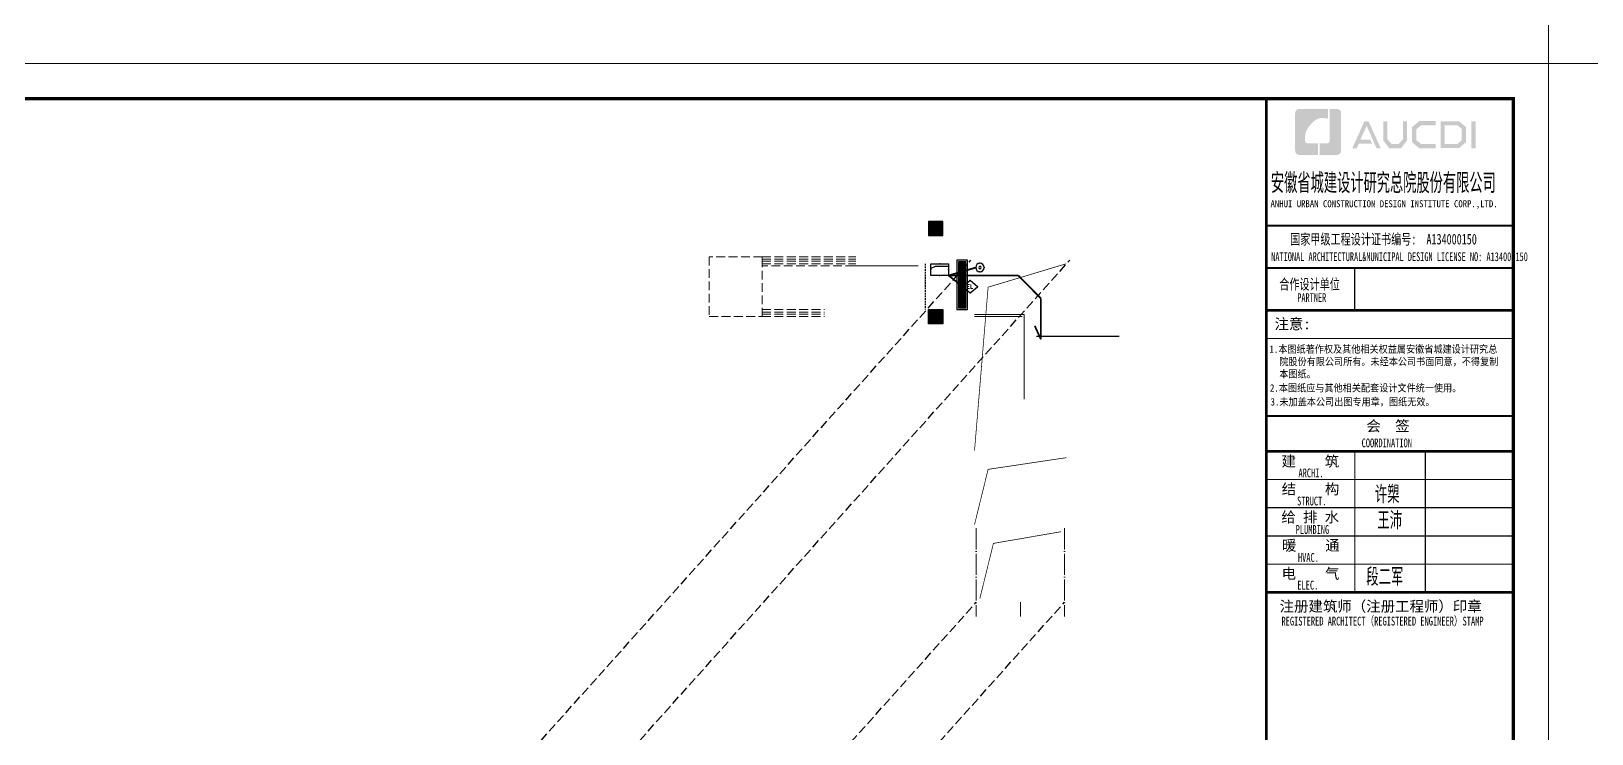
# Model space of a CAD drawing. Extents: x 2803505 to 5851001, y -1372902 to 24339.
# Drawn here: x 2874588 to 2918828, y -767665 to -747739 of the extents above; entities that cross this region are included whole.
import ezdxf
from ezdxf.enums import TextEntityAlignment as Align
from ezdxf.xclip import XClip

# ---------------------------------------------------------------- set-up
doc = ezdxf.new("R2010")
doc.units = 0
doc.header["$LTSCALE"] = 1000
doc.header["$MEASUREMENT"] = 0
doc.header["$XCLIPFRAME"] = 2
for name, pattern in [('#P_--_20B1_001_t3$0$DASH', [0.35, 0.25, -0.1]), ('__DASH', [0.35, 0.25, -0.1]), ('DOTE', [2.42, 2, -0.2, 0.02, -0.2]), ('HIDDEN', [0.375, 0.25, -0.125])]:
    doc.linetypes.add(name, pattern=pattern)
doc.layers.get('0').update_dxf_attribs({"linetype": 'CONTINUOUS'})
for name, color, linetype in [('!!电气', 1, 'CONTINUOUS'), ('!校对', 2, 'CONTINUOUS'), ('EQUIP-安防', 3, 'CONTINUOUS'), ('PUB_TITLE', 4, 'CONTINUOUS'), ('WIRE-安防', 4, 'CONTINUOUS'), ('图签文字', 4, 'CONTINUOUS'), ('审核', 1, 'CONTINUOUS')]:
    doc.layers.add(name, color=color, linetype=linetype)
for name, color, linetype, lineweight in [('DOTE', 19, 'DOTE', 9), ('PUB_HATCH', 8, 'CONTINUOUS', 9), ('STAIR', 252, 'CONTINUOUS', 20), ('图框', 147, 'CONTINUOUS', 20), ('平面-看线', 252, 'CONTINUOUS', 15)]:
    doc.layers.add(name, color=color, linetype=linetype, lineweight=lineweight)
doc.styles.add('_TEL_DIM', font='SIMPLEX', dxfattribs={"width": 0.8, "height": 3.5, "bigfont": 'HZTXT'})
doc.styles.add('HT', font='simhei.ttf')
doc.styles.add('建筑图签-1', font='simhei.ttf', dxfattribs={"width": 0.7})
doc.styles.add('建筑图签-2', font='TXT.shx', dxfattribs={"width": 0.5, "bigfont": 'HZTXT.shx'})

# ---------------------------------------------------------------- blocks, each defined once
blk = doc.blocks.new('A$C74D73064')
at = {"layer": 'DOTE', "color": 252}
for p, q in [((16380, 93137), (16380, 8149)), ((21830, 93137), (21830, 8149)), ((27280, 93137), (27280, 8149)), ((32730, 93137), (32730, 8149)), ((38530, 93137), (38530, 8149))]:
    blk.add_line(p, q, dxfattribs=at)
blk = doc.blocks.new('A$C110D7C8B')
h = blk.add_hatch()
h.set_pattern_fill('ANSI32', color=252, scale=7, angle=135)
h.set_pattern_definition([(180, (-705542.518, -984740.232), (-4e-15, -33.3375), []), (180, (-705553.63, -984729.12), (-4e-15, -33.3375), [])])
h.paths.add_polyline_path([(50, -1350), (250, -1350), (250, -50), (50, -50)])
at = {"color": 252}
for points in [[(0, 0), (300, 0), (300, -1400), (0, -1400)], [(50, -50), (250, -50), (250, -1350), (50, -1350)]]:
    blk.add_lwpolyline(points, close=True, dxfattribs=at)
blk = doc.blocks.new('A$C028C60F5')
at = {"color": 252}
blk.add_lwpolyline([(400, 0), (0, 0), (0, -400), (400, -400)], close=True, dxfattribs=at)
at = {"layer": 'PUB_HATCH', "color": 252}
blk.add_solid([(0, -400), (400, -400), (0, 0), (400, 0)], dxfattribs=at)
blk = doc.blocks.new('A$C18F32B8A')
at = {"color": 252, "const_width": 20}
for points in [[(7520, -5500), (7905, -865), (10120, -200)], [(7520, -7600), (7905, -6031), (10120, -5700)], [(7670, -9700), (8055, -8131), (9970, -7800)]]:
    blk.add_lwpolyline(points, dxfattribs=at)
at = {"layer": 'DOTE', "color": 252, "linetype": 'DOTE', "ltscale": 0.3}
for p, q in [((7570, -7700), (7570, -10200)), ((10070, -7700), (10070, -10200))]:
    blk.add_line(p, q, dxfattribs=at)
at = {"layer": 'DOTE', "linetype": 'DOTE', "ltscale": 0.3}
blk.add_line((8820, -9800), (8820, -10205), dxfattribs=at)
at = {"layer": 'STAIR', "color": 252, "linetype": '#P_--_20B1_001_t3$0$DASH'}
for p, q in [((1500, 0), (4152, 0)), ((1500, -70), (4152, -70)), ((1500, -130), (4152, -130)), ((1500, -200), (4152, -200)), ((4111, -260), (1500, -260)), ((1500, -1500), (3268, -1500)), ((1500, -1570), (3268, -1570)), ((1500, -1630), (3268, -1630)), ((1500, -1700), (3268, -1700))]:
    blk.add_line(p, q, dxfattribs=at)
at = {"layer": 'STAIR', "color": 252}
for p, q in [((5920, -260), (4111, -260)), ((8870, -1700), (7520, -1700))]:
    blk.add_line(p, q, dxfattribs=at)
at = {"layer": 'STAIR', "color": 246, "linetype": '#P_--_20B1_001_t3$0$DASH'}
blk.add_lwpolyline([(1500, 0), (0, 0), (0, -1700), (1500, -1700)], close=True, dxfattribs=at)
at = {"layer": 'STAIR', "color": 252}
blk.add_lwpolyline([(7520, -1640), (8930, -1640), (8930, -4040)], dxfattribs=at)
at = {"layer": '审核', "color": 252, "linetype": 'HIDDEN', "ltscale": 0.2}
blk.add_line((6120, -200), (6120, -1500), dxfattribs=at)
at = {"layer": '平面-看线'}
for p, q in [((1500, -200), (1500, 0)), ((1500, -1700), (1500, -1500))]:
    blk.add_line(p, q, dxfattribs=at)
at = {"color": 252}
blk.add_blockref('A$C028C60F5', (6220, 1000), dxfattribs=at)
at = {"color": 252, "xscale": -1}
for name, p in [('A$C110D7C8B', (7320, -100)), ('A$C028C60F5', (6620, -1500))]:
    blk.add_blockref(name, p, dxfattribs=at)
blk = doc.blocks.new('A$C24015597')
at = {"color": 251, "linetype": '__DASH', "true_color": 0x636466}
for p, q in [((47903, 33465), (65225, 52819)), ((50703, 33465), (68025, 52819)), ((48052, 23765), (65375, 43119)), ((50553, 23765), (67875, 43119))]:
    blk.add_line(p, q, dxfattribs=at)
blk.add_blockref('A$C18F32B8A', (57806, 52919))
ref = blk.add_blockref('A$C74D73064', (24686, -33858))
XClip(ref).set_block_clipping_path([(-14883.2465648082, 50822.2568892687), (39116.7403027331, 70322.2568880918)])
blk = doc.blocks.new('$equip$00002617')
for p, q in [((0.63, 0.42), (-0.62, 0.42)), ((-0.62, 0.42), (-0.62, -0.41)), ((-0.62, 0.22), (0.33, 0.22)), ((0.33, 0.22), (0.63, 0.08)), ((0.63, -0.41), (0.63, 0.42)), ((-0.62, -0.41), (0.63, -0.41))]:
    blk.add_line(p, q)
at = {"linetype": 'Continuous', "const_width": 0.04}
blk.add_lwpolyline([(-0.62, 0.42), (0.63, 0.42), (0.63, -0.41), (-0.62, -0.41)], close=True, dxfattribs=at)
at = {"color": 1}
for p in [(-0.62, 0), (0, 0.42), (0.63, 0), (0.02, -0.41)]:
    blk.add_point(p, dxfattribs=at)
at = {"color": 7, "style": '_TEL_DIM', "flags": 1}
blk.add_attdef('A', text='', height=0.000025, dxfattribs=at).set_placement((0, 0), align=Align.MIDDLE_CENTER)
blk = doc.blocks.new('$equip$00002479')
at = {"const_width": 0.04}
blk.add_lwpolyline([(-0.3, 0, 1), (0.3, 0, 1), (-0.3, 0, 0.942883)], format="xyb", dxfattribs=at)
for radius in [0.3, 0.0841]:
    blk.add_circle((0, 0), radius)
for p in [(-0.3, 0), (0, 0.3), (0.3, 0), (0, -0.3)]:
    blk.add_point(p)
at = {"color": 7, "style": '_TEL_DIM', "flags": 1}
blk.add_attdef('A', text='', height=0.00002, dxfattribs=at).set_placement((0, 0), align=Align.MIDDLE_CENTER)
blk = doc.blocks.new('$equip$00002474')
for p, q in [((-0.52, 0), (0, 0.44)), ((0, -0.44), (-0.52, 0)), ((0, 0.44), (0.52, 0)), ((0.52, 0), (0, -0.44))]:
    blk.add_line(p, q)
at = {"const_width": 0.04}
blk.add_lwpolyline([(0, 0.44), (-0.52, 0), (0, -0.44), (0.52, 0), (0, 0.44), (-0.52, 0)], dxfattribs=at)
for p in [(-0.52, 0), (0, 0.44), (0.52, 0), (0, -0.44)]:
    blk.add_point(p)
at = {"color": 7, "style": '_TEL_DIM'}
blk.add_attdef('$TEXT$', text='', height=0.3, dxfattribs=at).set_placement((0.03, 0.01), align=Align.MIDDLE_CENTER)
at = {"color": 7, "style": '_TEL_DIM', "flags": 1}
blk.add_attdef('A', text='', height=0.00002, dxfattribs=at).set_placement((0, 0), align=Align.MIDDLE_CENTER)
blk = doc.blocks.new('院标1')
h = blk.add_hatch(color=150)
h.dxf.hatch_style = 1
h.set_gradient(color1=(33, 113, 253), color2=(33, 113, 253), tint=1, name='INVCURVED')
edge = h.paths.add_edge_path()
edge.add_spline(control_points=[(116373, 648379), (116379, 648379), (116382, 648379), (116391, 648379), (116391, 648379), (116391, 648379), (116616, 648379), (116616, 648379), (116616, 648379), (116616, 648379), (116616, 648054), (116616, 648054), (116616, 648054), (116616, 648054), (116108, 648054), (116108, 648054), (116108, 648054), (116028, 648054), (115963, 648111), (115963, 648199), (115963, 648199), (115963, 648199), (115963, 649215), (115963, 649215), (115963, 649215), (115963, 649295), (116018, 649360), (116108, 649360), (116108, 649360), (116108, 649360), (116897, 649360), (116897, 649360), (116897, 649360), (116897, 649360), (116897, 649080), (116897, 649080), (116897, 649080), (116897, 649080), (116566, 649140), (116356, 648859), (116356, 648859), (116245, 648719), (116240, 648545), (116247, 648466), (116247, 648466), (116254, 648386), (116247, 648466), (116247, 648466), (116247, 648466), (116247, 648466), (116258, 648374), (116373, 648379)], knot_values=[0, 0, 0, 0, 0.071429, 0.071429, 0.071429, 0.107143, 0.142857, 0.142857, 0.142857, 0.178571, 0.214286, 0.214286, 0.214286, 0.25, 0.285714, 0.285714, 0.285714, 0.321429, 0.357143, 0.357143, 0.357143, 0.392857, 0.428571, 0.428571, 0.428571, 0.464286, 0.5, 0.5, 0.5, 0.535714, 0.571429, 0.571429, 0.571429, 0.607143, 0.642857, 0.642857, 0.642857, 0.678571, 0.714286, 0.714286, 0.714286, 0.75, 0.785714, 0.785714, 0.785714, 0.821429, 0.857143, 0.857143, 0.857143, 0.928571, 1, 1, 1, 1], degree=3, periodic=0)
h = blk.add_hatch(color=150)
h.dxf.hatch_style = 1
h.set_gradient(color1=(33, 113, 253), color2=(33, 113, 253), tint=1, name='INVCURVED')
edge = h.paths.add_edge_path()
edge.add_spline(control_points=[(117268, 649215), (117268, 649215), (117268, 648199), (117268, 648199), (117268, 648199), (117268, 648114), (117212, 648054), (117123, 648054), (117123, 648054), (117123, 648054), (116663, 648054), (116663, 648054), (116663, 648054), (116663, 648054), (116663, 648379), (116663, 648379), (116663, 648379), (116663, 648379), (116865, 648379), (116865, 648379), (116865, 648379), (116907, 648379), (116941, 648413), (116941, 648455), (116941, 648455), (116941, 648455), (116941, 649360), (116941, 649360), (116941, 649360), (116941, 649360), (117123, 649360), (117123, 649360), (117123, 649360), (117204, 649360), (117268, 649306), (117268, 649215)], knot_values=[0, 0, 0, 0, 0.1, 0.1, 0.1, 0.15, 0.2, 0.2, 0.2, 0.25, 0.3, 0.3, 0.3, 0.35, 0.4, 0.4, 0.4, 0.45, 0.5, 0.5, 0.5, 0.55, 0.6, 0.6, 0.6, 0.65, 0.7, 0.7, 0.7, 0.75, 0.8, 0.8, 0.8, 0.9, 1, 1, 1, 1], degree=3, periodic=0)
blk = doc.blocks.new('A$C6F9B5EEA')
at = {"layer": 'PUB_TITLE'}
h = blk.add_hatch(color=4, dxfattribs=at)
h.paths.add_polyline_path([(5808, 56758), (5934, 56758), (5934, 55988), (5808, 55988)])
h.paths.add_polyline_path([(5056, 56642), (5056, 56116), (5416, 56116), (5540, 56223), (5540, 56541), (5420, 56642)], flags=16)
h.paths.add_polyline_path([(4938, 56760), (4938, 55998), (5460, 55998), (5659, 56168), (5659, 56596), (5463, 56760)])
h.paths.add_polyline_path([(4795, 56764), (4795, 56648), (4388, 56648), (4255, 56537), (4255, 56218), (4388, 56115), (4797, 56115), (4797, 55993), (4333, 55993), (4131, 56168), (4131, 56596), (4329, 56764)])
h.paths.add_polyline_path([(3312, 56762), (3432, 56762), (3432, 56251), (3546, 56120), (3757, 56120), (3871, 56251), (3871, 56762), (3985, 56762), (3985, 56214), (3821, 55997), (3483, 55997), (3312, 56216)])
h.paths.add_polyline_path([(2780, 56760), (2897, 56760), (3239, 55996), (3123, 55996), (2842, 56630), (2667, 56242), (2938, 56242), (2999, 56127), (2618, 56127), (2559, 55994), (2436, 55994)])
for points, const_width in [([(0, 51400), (7000, 51400)], 70), ([(0, 50599), (7000, 50599)], 35)]:
    blk.add_lwpolyline(points, dxfattribs=dict(const_width=const_width))
at = {"layer": '图框'}
for p, q in [((0, 53800), (7000, 53800)), ((0, 53800), (7000, 53800)), ((0, 52600), (7000, 52600))]:
    blk.add_line(p, q, dxfattribs=at)
for points, const_width in [([(0, 0), (0, 57400)], 70), ([(0, 53800), (7000, 53800)], 60), ([(0, 52600), (7000, 52600)], 60), ([(0, 52600), (7000, 52600)], 60), ([(2500, 52600), (2500, 51400)], 35), ([(0, 51400), (7000, 51400)], 60), ([(8, 48400), (7008, 48400)], 60), ([(8, 47400), (7008, 47400)], 70), ([(8, 47400), (7008, 47400)], 70), ([(2508, 47400), (2508, 43400)], 35), ([(4508, 47400), (4508, 43400)], 35), ([(8, 46600), (7008, 46600)], 35), ([(8, 45800), (7008, 45800)], 35), ([(8, 45000), (7008, 45000)], 35), ([(8, 44200), (7008, 44200)], 35), ([(8, 43400), (7008, 43400)], 70)]:
    blk.add_lwpolyline(points, dxfattribs=dict(at, const_width=const_width))
blk.add_blockref('院标1', (-115149, -592249))
at = {"layer": 'PUB_TITLE', "style": 'HT', "width": 0.88}
for s, p in [('1.本图纸著作权及其他相关权益属安徽省城建设计研究总', (86, 50193)), ('院股份有限公司所有。未经本公司书面同意，不得复制', (365, 49839)), ('本图纸。', (365, 49489)), (' 2.本图纸应与其他相关配套设计文件统一使用。 ', (-25, 49092)), ('3.未加盖本公司出图专用章，图纸无效。', (118, 48698))]:
    blk.add_text(s, height=210, dxfattribs=at).set_placement(p)
at = {"layer": '图签文字', "color": 7, "style": '建筑图签-1'}
for s, height, width, p in [('安徽省城建设计研究总院股份有限公司', 500, 0.55, (128, 54777)), ('国家甲级工程设计证书编号:  A134000150', 300, 0.7, (672, 53267)), ('合作设计单位', 300, 0.7, (365, 51990))]:
    blk.add_text(s, height=height, dxfattribs=dict(at, width=width)).set_placement(p)
at = {"layer": '图签文字', "linetype": 'Continuous', "style": '建筑图签-1', "width": 0.91}
blk.add_text('ANHUI URBAN CONSTRUCTION DESIGN INSTITUTE CORP.,LTD.', height=200, dxfattribs=at).set_placement((118, 54322))
at = {"layer": '图签文字', "style": '建筑图签-1'}
for s, width, p in [('NATIONAL ARCHITECTURAL&MUNICIPAL DESIGN LICENSE NO: A134000150', 0.6, (137, 52795)), ('PARTNER', 0.6, (875, 51634)), ('COORDINATION', 0.7, (2700, 47513)), ('ARCHI.', 0.7, (909, 46662)), ('STRUCT.', 0.7, (870, 45865)), ('PLUMBING', 0.7, (829, 45058)), ('HVAC.', 0.7, (894, 44265)), ('ELEC.', 0.7, (878, 43480)), ('REGISTERED ARCHITECT（REGISTERED ENGINEER）STAMP', 0.7, (429, 42459))]:
    blk.add_text(s, height=250, dxfattribs=dict(at, width=width)).set_placement(p)
at = {"layer": '图签文字', "color": 7, "style": '建筑图签-1'}
for s, p in [('注意:', (231, 50863)), ('会  签', (2835, 47968)), ('建    筑', (430, 46967)), ('结    构', (434, 46179)), ('给 排 水', (425, 45385)), ('暖    通', (443, 44582)), ('电    气', (433, 43782)), ('注册建筑师（注册工程师）印章', (375, 42854))]:
    blk.add_text(s, height=300, dxfattribs=at).set_placement(p)
at = {"layer": '图签文字', "color": 1, "style": '建筑图签-2', "width": 0.7}
for s, p in [('许槊', (3075, 45928)), ('王沛', (3146, 45187)), ('段二军', (2832, 43587))]:
    blk.add_text(s, height=500, dxfattribs=at).set_placement(p)

msp = doc.modelspace()

# ---------------------------------------------------------------- linework, layer by layer
at = {"layer": '!校对', "color": 2}
msp.add_line((2905427.1, -756398), (2903091, -756398), dxfattribs=at)
at = {"layer": 'WIRE-安防', "color": 6, "const_width": 50}
for points in [[(2901362.8, -754444.4), (2900595, -754666.9)], [(2900990.8, -754981), (2900595, -754666.9)], [(2902569.3, -754666.9), (2900595, -754666.9)], [(2903211.2, -755317.7), (2902569.3, -754666.9)], [(2903211.2, -756478.3), (2903211.2, -755317.7)]]:
    msp.add_lwpolyline(points, dxfattribs=at)
at = {"layer": 'WIRE-安防', "color": 6, "linetype": 'Continuous', "const_width": 50}
msp.add_lwpolyline([(2903211.2, -756478.3), (2903037, -756095)], dxfattribs=at)
at = {"layer": '图框'}
for points in [[(2833503.5, -689253.6), (2917603.5, -689253.6), (2917603.5, -748653.6), (2833503.5, -748653.6)], [(2917603.5, -689253.6), (3001703.5, -689253.6), (3001703.5, -748653.6), (2917603.5, -748653.6)], [(2833503.5, -748653.6), (2917603.5, -748653.6), (2917603.5, -808053.6), (2833503.5, -808053.6)], [(2917603.5, -748653.6), (3001703.5, -748653.6), (3001703.5, -808053.6), (2917603.5, -808053.6)]]:
    msp.add_lwpolyline(points, close=True, dxfattribs=at)
at = {"layer": '图框', "const_width": 100}
msp.add_lwpolyline([(2916603.5, -807053.6), (2916603.5, -749653.6), (2836003.5, -749653.6), (2836003.5, -807053.6)], close=True, dxfattribs=at)

# ---------------------------------------------------------------- block references
at = {"layer": '!!电气'}
for name, p in [('A$C6F9B5EEA', (2909603.5, -807053.6)), ('A$C24015597', (2836003.5, -807053.6))]:
    msp.add_blockref(name, p, dxfattribs=at)
ref = msp.add_blockref('A$C74D73064', (2860689.2, -781511.3))
XClip(ref).set_block_clipping_path([(-14883.2465648082, 50822.2568892687), (39116.7403027331, 70322.2568880918)])
at = {"layer": 'EQUIP-安防', "color": 2, "xscale": -400, "yscale": 400, "zscale": 400}
for name, p in [('$equip$00002617', (2900345, -754500.9)), ('$equip$00002479', (2901482.8, -754441.1))]:
    msp.add_blockref(name, p, dxfattribs=at)
at = {"layer": 'EQUIP-安防', "color": 2}
ref = msp.add_blockref('$equip$00002474', (2901207.7, -754984.9), dxfattribs=dict(at, xscale=-400, yscale=400, zscale=400))
ref.add_attrib('$TEXT$', 'EL', dxfattribs={"layer": '0', "color": 7, "height": 120, "style": '_TEL_DIM'}).set_placement((2901196.5, -754980), align=Align.MIDDLE_CENTER)

doc.saveas('drawing.dxf')
